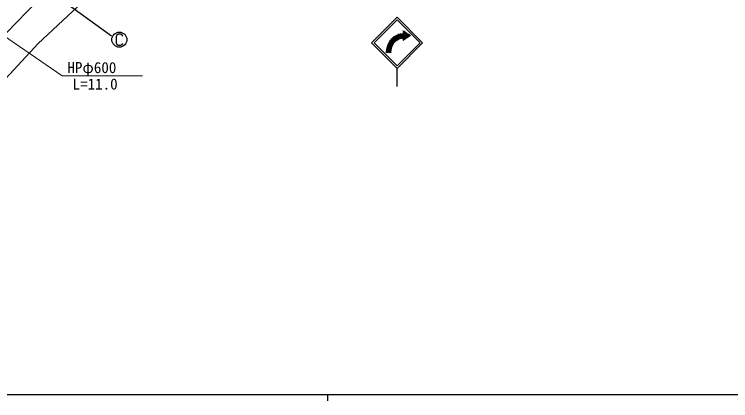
# Model space of a CAD drawing. Units: millimetres, scale not verified. Extents: x 40000 to 680000, y 20000 to 380000.
# Drawn here: x 115982 to 234920, y 204000 to 268140 of the extents above; entities that cross this region are included whole.
import ezdxf
from ezdxf.enums import TextEntityAlignment as Align

# ---------------------------------------------------------------- set-up
doc = ezdxf.new("R2010")
doc.units = ezdxf.units.MM
doc.header["$LTSCALE"] = 1000
for name, color, linetype, lineweight in [('M-BGD', 7, 'Continuous', 25), ('M-BGD-EXST', 7, 'Continuous', 25), ('M-STR-HTXT', 7, 'Continuous', 13), ('M-STR-STRC', 7, 'Continuous', 25), ('M-TTL-BAND', 7, 'Continuous', 25)]:
    doc.layers.add(name, color=color, linetype=linetype, lineweight=lineweight)
doc.styles.add('ＭＳ ゴシック', font='')
doc.styles.get('ＭＳ ゴシック').set_extended_font_data('MS Gothic')

msp = doc.modelspace()

# ---------------------------------------------------------------- linework, layer by layer
at = {"layer": 'M-BGD'}
for p, q in [((119929, 263285), (134380, 276844)), ((119765, 270340), (114755, 265138)), ((106975, 249348), (119929, 263285))]:
    msp.add_line(p, q, dxfattribs=at)
at = {"layer": 'M-BGD-EXST'}
for p, q in [((120373, 273082), (132136, 264564)), ((133022, 264687), (132872, 264487)), ((132872, 264487), (132872, 263387)), ((133222, 264837), (133022, 264687)), ((133672, 264837), (133222, 264837)), ((133872, 264687), (133672, 264837)), ((133972, 264537), (133872, 264687)), ((132872, 263387), (133022, 263187)), ((133022, 263187), (133222, 263037)), ((133222, 263037), (133672, 263037)), ((133672, 263037), (133872, 263137)), ((133872, 263137), (133972, 263287))]:
    msp.add_line(p, q, dxfattribs=at)
msp.add_circle((133422, 263937), 1250, dxfattribs=at)
at = {"layer": 'M-STR-HTXT'}
for p, q in [((112635, 265697), (123909, 257954)), ((123909, 257954), (137286, 257954))]:
    msp.add_line(p, q, dxfattribs=at)
at = {"layer": 'M-STR-STRC'}
for p, q in [((175292, 263413), (179535, 267655)), ((179535, 267655), (183777, 263413)), ((179535, 267231), (175716, 263413)), ((183353, 263413), (179535, 267231)), ((180562, 265413), (180485, 265363)), ((180683, 265335), (180485, 265208)), ((180803, 265258), (180485, 265054)), ((181163, 265026), (178008, 262998)), ((181043, 265104), (178099, 263211)), ((180923, 265181), (178206, 263434)), ((180229, 264889), (178351, 263682)), ((179895, 264829), (178580, 263984)), ((181284, 264949), (180022, 264138)), ((181404, 264872), (180358, 264199)), ((181524, 264795), (180485, 264126)), ((181644, 264717), (180485, 263972)), ((181764, 264640), (180485, 263817)), ((179535, 259170), (175292, 263413)), ((175716, 263413), (179535, 259594)), ((178771, 263025), (177848, 262432)), ((178923, 263277), (177888, 262612)), ((179144, 263574), (177941, 262800)), ((183777, 263413), (179535, 259170)), ((179535, 259594), (183353, 263413)), ((178524, 262248), (177785, 261773)), ((178558, 262425), (177787, 261929)), ((178613, 262614), (177795, 262088)), ((178680, 262812), (177820, 262259)), ((178497, 262076), (178010, 261763)), ((178490, 261917), (178250, 261763)), ((179535, 256170), (179535, 259170))]:
    msp.add_line(p, q, dxfattribs=at)
for points in [[(177785, 261763), (177833, 262359), (178047, 263117), (178311, 263631), (178653, 264077), (179062, 264440), (179522, 264706), (180485, 264913)], [(178485, 261763), (178544, 262357), (178720, 262915), (179000, 263405), (179370, 263797), (179806, 264067), (180282, 264200), (180485, 264213)]]:
    msp.add_lwpolyline(points, dxfattribs=at)
at = {"layer": 'M-TTL-BAND'}
for p, q in [((40000, 205000), (579000, 205000)), ((168000, 205000), (168000, 204000))]:
    msp.add_line(p, q, dxfattribs=at)

# ---------------------------------------------------------------- texts
at = {"layer": 'M-STR-HTXT', "style": 'ＭＳ ゴシック'}
for s, p in [('HPφ600', (124793, 257836)), ('L=11.0', (125659, 255100))]:
    msp.add_text(s, height=1833, dxfattribs=at).set_placement(p, align=Align.BOTTOM_LEFT)

doc.saveas('drawing.dxf')
